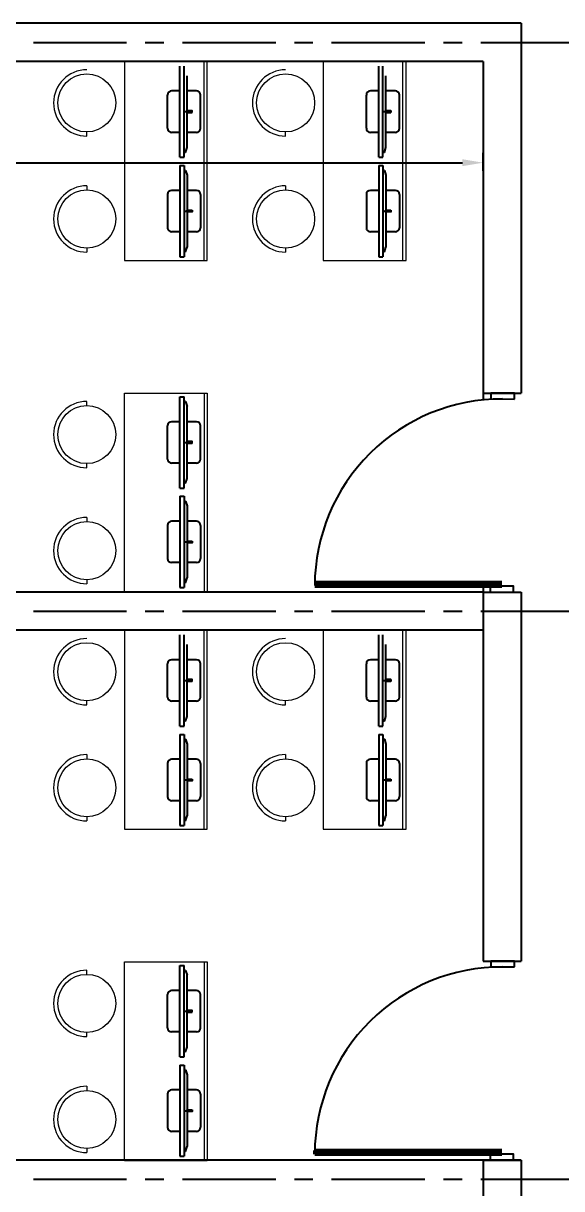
# Model space of a CAD drawing. Extents: x 348043 to 758301, y 133827 to 256568.
# Drawn here: x 589917 to 593167, y 172321 to 179348 of the extents above; entities that cross this region are included whole.
import ezdxf

# ---------------------------------------------------------------- set-up
doc = ezdxf.new("R2010")
doc.units = 0
doc.header["$LTSCALE"] = 900
doc.header["$MEASUREMENT"] = 0
doc.header["$PDMODE"] = 34
doc.linetypes.add('CENTER', pattern=[2, 1.25, -0.25, 0.25, -0.25])
doc.layers.get('DEFPOINTS').update_dxf_attribs({"color": 3, "linetype": 'CONTINUOUS'})
doc.layers.add('2', color=7, linetype='CONTINUOUS')
doc.layers.add('door', color=163, linetype='CONTINUOUS')
doc.styles.add('ROMANS', font='arial.ttf')
doc.dimstyles.new('MSADIM', dxfattribs={"dimscale": 50, "dimtxt": 2.5, "dimasz": 2.5, "dimexe": 1.2, "dimexo": 1, "dimgap": 1, "dimtad": 1, "dimdec": 0, "dimzin": 1, "dimdsep": 46, "dimtxsty": 'ROMANS', "dimcen": 0, "dimclrd": 3, "dimclrt": 6, "dimadec": 0, "dimazin": 0, "dimtfac": 1, "dimtdec": 0, "dimtofl": 0, "dimtmove": 0, "dimatfit": 3, "dimfxl": 1, "dimtvp": 0.1, "dimtolj": 1, "dimtzin": 1, "dimarcsym": 0})

# ---------------------------------------------------------------- blocks, each defined once
blk = doc.blocks.new('*D118')
at = {"layer": 'DEFPOINTS', "color": 0, "lineweight": 50, "ltscale": 1.25}
for p in [(592692.8, 178508), (585092.8, 177520.9), (592692.8, 177520.9)]:
    blk.add_point(p, dxfattribs=at)
at = {"layer": 'door', "color": 0, "lineweight": -2, "ltscale": 1.25}
for p, q in [((585092.8, 178458), (585092.8, 178568)), ((592692.8, 178458), (592692.8, 178568))]:
    blk.add_line(p, q, dxfattribs=at)
at = {"layer": 'door', "color": 3, "lineweight": -2, "ltscale": 1.25}
blk.add_line((585217.8, 178508), (592567.8, 178508), dxfattribs=at)
at = {"layer": 'door', "color": 3, "lineweight": 50, "ltscale": 1.25}
for points in [[(585217.8, 178528.8), (585217.8, 178487.2), (585092.8, 178508)], [(592567.8, 178528.8), (592567.8, 178487.2), (592692.8, 178508)]]:
    blk.add_solid(points, dxfattribs=at)
at = {"layer": 'door', "color": 6, "lineweight": 50, "ltscale": 1.25, "insert": (588892.8, 178621.8), "char_height": 125, "attachment_point": 5, "style": 'ROMANS'}
blk.add_mtext('\\A1;7600', dxfattribs=at)

msp = doc.modelspace()

# ---------------------------------------------------------------- linework, layer by layer
at = {"layer": '2', "color": 30, "linetype": 'Continuous'}
for p, q in [((590862.9, 178540.7), (590862.9, 179090.7)), ((590887.6, 178540.7), (590887.6, 179090.7)), ((592062.9, 178540.7), (592062.9, 179090.7)), ((592087.6, 178540.7), (592087.6, 179090.7)), ((590906.2, 178599), (590906.2, 179032.4)), ((592106.2, 178599), (592106.2, 179032.4)), ((590862.9, 178940.7), (590812.6, 178940.7)), ((590962.6, 178940.7), (590906.2, 178940.7)), ((592062.9, 178940.7), (592012.6, 178940.7)), ((592162.6, 178940.7), (592106.2, 178940.7)), ((590787.6, 178715.7), (590787.6, 178915.7)), ((590987.6, 178715.7), (590987.6, 178915.7)), ((591987.6, 178715.7), (591987.6, 178915.7)), ((592187.6, 178715.7), (592187.6, 178915.7)), ((590887.6, 178815.7), (590940.8, 178815.7)), ((590887.6, 178690.7), (590887.6, 178815.7)), ((592087.6, 178815.7), (592140.8, 178815.7)), ((592087.6, 178690.7), (592087.6, 178815.7)), ((590862.9, 178690.7), (590812.6, 178690.7)), ((590962.6, 178690.7), (590906.2, 178690.7)), ((592062.9, 178690.7), (592012.6, 178690.7)), ((592162.6, 178690.7), (592106.2, 178690.7)), ((590896.9, 178569.9), (590887.6, 178569.9)), ((590896.9, 178569.9), (590906.2, 178599)), ((592096.9, 178569.9), (592087.6, 178569.9)), ((592096.9, 178569.9), (592106.2, 178599)), ((590862.9, 178540.7), (590887.6, 178540.7)), ((592062.9, 178540.7), (592087.6, 178540.7)), ((590862.9, 178490.7), (590862.9, 177940.7)), ((590862.9, 178490.7), (590887.6, 178490.7)), ((590887.6, 178490.7), (590887.6, 177940.7)), ((590896.9, 178461.6), (590887.6, 178461.6)), ((590896.9, 178461.6), (590906.2, 178432.4)), ((590906.2, 178432.4), (590906.2, 177999)), ((592062.9, 178490.7), (592062.9, 177940.7)), ((592062.9, 178490.7), (592087.6, 178490.7)), ((592087.6, 178490.7), (592087.6, 177940.7)), ((592096.9, 178461.6), (592087.6, 178461.6)), ((592096.9, 178461.6), (592106.2, 178432.4)), ((592106.2, 178432.4), (592106.2, 177999)), ((590787.6, 178315.7), (590787.6, 178115.7)), ((590862.9, 178340.7), (590812.6, 178340.7)), ((590887.6, 178340.7), (590887.6, 178215.7)), ((590962.6, 178340.7), (590906.2, 178340.7)), ((590987.6, 178315.7), (590987.6, 178115.7)), ((591987.6, 178315.7), (591987.6, 178115.7)), ((592062.9, 178340.7), (592012.6, 178340.7)), ((592087.6, 178340.7), (592087.6, 178215.7)), ((592162.6, 178340.7), (592106.2, 178340.7)), ((592187.6, 178315.7), (592187.6, 178115.7)), ((590887.6, 178215.7), (590940.8, 178215.7)), ((592087.6, 178215.7), (592140.8, 178215.7)), ((590862.9, 178090.7), (590812.6, 178090.7)), ((590962.6, 178090.7), (590906.2, 178090.7)), ((592062.9, 178090.7), (592012.6, 178090.7)), ((592162.6, 178090.7), (592106.2, 178090.7)), ((590862.9, 177940.7), (590887.6, 177940.7)), ((590896.9, 177969.9), (590887.6, 177969.9)), ((590896.9, 177969.9), (590906.2, 177999)), ((592062.9, 177940.7), (592087.6, 177940.7)), ((592096.9, 177969.9), (592087.6, 177969.9)), ((592096.9, 177969.9), (592106.2, 177999)), ((590862.9, 176546.1), (590862.9, 177096.1)), ((590862.9, 177096.1), (590887.6, 177096.1)), ((590887.6, 176546.1), (590887.6, 177096.1)), ((590896.9, 177067), (590887.6, 177067)), ((590896.9, 177067), (590906.2, 177037.8)), ((590906.2, 176604.4), (590906.2, 177037.8)), ((590787.6, 176721.1), (590787.6, 176921.1)), ((590862.9, 176946.1), (590812.6, 176946.1)), ((590962.6, 176946.1), (590906.2, 176946.1)), ((590987.6, 176721.1), (590987.6, 176921.1)), ((590887.6, 176821.1), (590940.8, 176821.1)), ((590887.6, 176696.1), (590887.6, 176821.1)), ((590862.9, 176696.1), (590812.6, 176696.1)), ((590962.6, 176696.1), (590906.2, 176696.1)), ((590896.9, 176575.3), (590906.2, 176604.4)), ((590862.9, 176546.1), (590887.6, 176546.1)), ((590896.9, 176575.3), (590887.6, 176575.3)), ((590862.9, 176496.1), (590862.9, 175946.1)), ((590862.9, 176496.1), (590887.6, 176496.1)), ((590887.6, 176496.1), (590887.6, 175946.1)), ((590896.9, 176467), (590887.6, 176467)), ((590896.9, 176467), (590906.2, 176437.8)), ((590906.2, 176437.8), (590906.2, 176004.4)), ((590787.6, 176321.1), (590787.6, 176121.1)), ((590862.9, 176346.1), (590812.6, 176346.1)), ((590887.6, 176346.1), (590887.6, 176221.1)), ((590962.6, 176346.1), (590906.2, 176346.1)), ((590987.6, 176321.1), (590987.6, 176121.1)), ((590887.6, 176221.1), (590940.8, 176221.1)), ((590862.9, 176096.1), (590812.6, 176096.1)), ((590962.6, 176096.1), (590906.2, 176096.1)), ((590896.9, 175975.3), (590887.6, 175975.3)), ((590896.9, 175975.3), (590906.2, 176004.4)), ((590862.9, 175946.1), (590887.6, 175946.1)), ((590862.9, 175110.7), (590862.9, 175660.7)), ((590887.6, 175110.7), (590887.6, 175660.7)), ((592062.9, 175110.7), (592062.9, 175660.7)), ((592087.6, 175110.7), (592087.6, 175660.7)), ((590906.2, 175169), (590906.2, 175602.4)), ((592106.2, 175169), (592106.2, 175602.4)), ((590787.6, 175285.7), (590787.6, 175485.7)), ((590862.9, 175510.7), (590812.6, 175510.7)), ((590962.6, 175510.7), (590906.2, 175510.7)), ((590987.6, 175285.7), (590987.6, 175485.7)), ((591987.6, 175285.7), (591987.6, 175485.7)), ((592062.9, 175510.7), (592012.6, 175510.7)), ((592162.6, 175510.7), (592106.2, 175510.7)), ((592187.6, 175285.7), (592187.6, 175485.7)), ((590887.6, 175385.7), (590940.8, 175385.7)), ((590887.6, 175260.7), (590887.6, 175385.7)), ((592087.6, 175385.7), (592140.8, 175385.7)), ((592087.6, 175260.7), (592087.6, 175385.7)), ((590862.9, 175260.7), (590812.6, 175260.7)), ((590962.6, 175260.7), (590906.2, 175260.7)), ((592062.9, 175260.7), (592012.6, 175260.7)), ((592162.6, 175260.7), (592106.2, 175260.7)), ((590896.9, 175139.9), (590887.6, 175139.9)), ((590896.9, 175139.9), (590906.2, 175169)), ((592096.9, 175139.9), (592087.6, 175139.9)), ((592096.9, 175139.9), (592106.2, 175169)), ((590862.9, 175110.7), (590887.6, 175110.7)), ((590862.9, 175060.7), (590862.9, 174510.7)), ((590862.9, 175060.7), (590887.6, 175060.7)), ((590887.6, 175060.7), (590887.6, 174510.7)), ((592062.9, 175110.7), (592087.6, 175110.7)), ((592062.9, 175060.7), (592062.9, 174510.7)), ((592062.9, 175060.7), (592087.6, 175060.7)), ((592087.6, 175060.7), (592087.6, 174510.7)), ((590896.9, 175031.6), (590887.6, 175031.6)), ((590896.9, 175031.6), (590906.2, 175002.4)), ((590906.2, 175002.4), (590906.2, 174569)), ((592096.9, 175031.6), (592087.6, 175031.6)), ((592096.9, 175031.6), (592106.2, 175002.4)), ((592106.2, 175002.4), (592106.2, 174569)), ((590787.6, 174885.7), (590787.6, 174685.7)), ((590862.9, 174910.7), (590812.6, 174910.7)), ((590887.6, 174910.7), (590887.6, 174785.7)), ((590962.6, 174910.7), (590906.2, 174910.7)), ((590987.6, 174885.7), (590987.6, 174685.7)), ((591987.6, 174885.7), (591987.6, 174685.7)), ((592062.9, 174910.7), (592012.6, 174910.7)), ((592087.6, 174910.7), (592087.6, 174785.7)), ((592162.6, 174910.7), (592106.2, 174910.7)), ((592187.6, 174885.7), (592187.6, 174685.7)), ((590887.6, 174785.7), (590940.8, 174785.7)), ((592087.6, 174785.7), (592140.8, 174785.7)), ((590862.9, 174660.7), (590812.6, 174660.7)), ((590962.6, 174660.7), (590906.2, 174660.7)), ((592062.9, 174660.7), (592012.6, 174660.7)), ((592162.6, 174660.7), (592106.2, 174660.7)), ((590896.9, 174539.9), (590906.2, 174569)), ((592096.9, 174539.9), (592106.2, 174569)), ((590862.9, 174510.7), (590887.6, 174510.7)), ((590896.9, 174539.9), (590887.6, 174539.9)), ((592062.9, 174510.7), (592087.6, 174510.7)), ((592096.9, 174539.9), (592087.6, 174539.9)), ((590862.9, 173116.1), (590862.9, 173666.1)), ((590862.9, 173666.1), (590887.6, 173666.1)), ((590887.6, 173116.1), (590887.6, 173666.1)), ((590896.9, 173637), (590887.6, 173637)), ((590896.9, 173637), (590906.2, 173607.8)), ((590906.2, 173174.4), (590906.2, 173607.8)), ((590862.9, 173516.1), (590812.6, 173516.1)), ((590962.6, 173516.1), (590906.2, 173516.1)), ((590787.6, 173291.1), (590787.6, 173491.1)), ((590987.6, 173291.1), (590987.6, 173491.1)), ((590887.6, 173391.1), (590940.8, 173391.1)), ((590887.6, 173266.1), (590887.6, 173391.1)), ((590862.9, 173266.1), (590812.6, 173266.1)), ((590962.6, 173266.1), (590906.2, 173266.1)), ((590896.9, 173145.3), (590906.2, 173174.4)), ((590862.9, 173116.1), (590887.6, 173116.1)), ((590896.9, 173145.3), (590887.6, 173145.3)), ((590862.9, 173066.1), (590862.9, 172516.1)), ((590862.9, 173066.1), (590887.6, 173066.1)), ((590887.6, 173066.1), (590887.6, 172516.1)), ((590896.9, 173037), (590887.6, 173037)), ((590896.9, 173037), (590906.2, 173007.8)), ((590906.2, 173007.8), (590906.2, 172574.4)), ((590787.6, 172891.1), (590787.6, 172691.1)), ((590862.9, 172916.1), (590812.6, 172916.1)), ((590887.6, 172916.1), (590887.6, 172791.1)), ((590962.6, 172916.1), (590906.2, 172916.1)), ((590987.6, 172891.1), (590987.6, 172691.1)), ((590887.6, 172791.1), (590940.8, 172791.1)), ((590862.9, 172666.1), (590812.6, 172666.1)), ((590962.6, 172666.1), (590906.2, 172666.1)), ((590896.9, 172545.3), (590887.6, 172545.3)), ((590896.9, 172545.3), (590906.2, 172574.4)), ((590862.9, 172516.1), (590887.6, 172516.1))]:
    msp.add_line(p, q, dxfattribs=at)
for points in [[(590935.9, 178810.7), (590935.9, 178820.7), (590906.2, 178820.7), (590906.2, 178810.7)], [(592135.9, 178810.7), (592135.9, 178820.7), (592106.2, 178820.7), (592106.2, 178810.7)], [(590935.9, 178220.8), (590935.9, 178210.8), (590906.2, 178210.8), (590906.2, 178220.8)], [(592135.9, 178220.8), (592135.9, 178210.8), (592106.2, 178210.8), (592106.2, 178220.8)], [(590935.9, 176816.1), (590935.9, 176826.1), (590906.2, 176826.1), (590906.2, 176816.1)], [(590935.9, 176226.2), (590935.9, 176216.2), (590906.2, 176216.2), (590906.2, 176226.2)], [(590935.9, 175380.7), (590935.9, 175390.7), (590906.2, 175390.7), (590906.2, 175380.7)], [(592135.9, 175380.7), (592135.9, 175390.7), (592106.2, 175390.7), (592106.2, 175380.7)], [(590935.9, 174790.8), (590935.9, 174780.8), (590906.2, 174780.8), (590906.2, 174790.8)], [(592135.9, 174790.8), (592135.9, 174780.8), (592106.2, 174780.8), (592106.2, 174790.8)], [(590935.9, 173386.1), (590935.9, 173396.1), (590906.2, 173396.1), (590906.2, 173386.1)], [(590935.9, 172796.2), (590935.9, 172786.2), (590906.2, 172786.2), (590906.2, 172796.2)]]:
    msp.add_lwpolyline(points, close=True, dxfattribs=at)
for centre, start, end in [((590812.6, 178915.7), 90, 180), ((590962.6, 178915.7), 360, 90), ((592012.6, 178915.7), 90, 180), ((592162.6, 178915.7), 360, 90), ((590812.6, 178715.7), 180, 270), ((590962.6, 178715.7), 270, 360), ((592012.6, 178715.7), 180, 270), ((592162.6, 178715.7), 270, 360), ((590812.6, 178315.7), 90, 180), ((590962.6, 178315.7), 0, 90), ((592012.6, 178315.7), 90, 180), ((592162.6, 178315.7), 0, 90), ((590812.6, 178115.7), 180, 270), ((590962.6, 178115.7), 270, 0), ((592012.6, 178115.7), 180, 270), ((592162.6, 178115.7), 270, 0), ((590812.6, 176921.1), 90, 180), ((590962.6, 176921.1), 360, 90), ((590812.6, 176721.1), 180, 270), ((590962.6, 176721.1), 270, 360), ((590812.6, 176321.1), 90, 180), ((590962.6, 176321.1), 0, 90), ((590812.6, 176121.1), 180, 270), ((590962.6, 176121.1), 270, 0), ((590812.6, 175485.7), 90, 180), ((590962.6, 175485.7), 360, 90), ((592012.6, 175485.7), 90, 180), ((592162.6, 175485.7), 360, 90), ((590812.6, 175285.7), 180, 270), ((590962.6, 175285.7), 270, 360), ((592012.6, 175285.7), 180, 270), ((592162.6, 175285.7), 270, 360), ((590812.6, 174885.7), 90, 180), ((590962.6, 174885.7), 0, 90), ((592012.6, 174885.7), 90, 180), ((592162.6, 174885.7), 0, 90), ((590812.6, 174685.7), 180, 270), ((590962.6, 174685.7), 270, 0), ((592012.6, 174685.7), 180, 270), ((592162.6, 174685.7), 270, 0), ((590812.6, 173491.1), 90, 180), ((590962.6, 173491.1), 360, 90), ((590812.6, 173291.1), 180, 270), ((590962.6, 173291.1), 270, 360), ((590812.6, 172891.1), 90, 180), ((590962.6, 172891.1), 0, 90), ((590812.6, 172691.1), 180, 270), ((590962.6, 172691.1), 270, 0)]:
    msp.add_arc(centre, 25, start, end, dxfattribs=at)
at = {"layer": 'door', "color": 3, "ltscale": 1.25}
for p, q in [((592922.8, 179348.4), (585092.8, 179348.4)), ((592922.8, 179348.4), (585092.8, 179348.4)), ((592922.8, 179348.4), (592922.8, 177118.4)), ((592692.8, 179118.4), (585092.8, 179118.4)), ((592692.8, 179118.4), (585092.8, 179118.4)), ((592692.8, 179118.4), (592692.8, 177077.6)), ((592692.8, 177118.4), (592922.8, 177118.4)), ((592692.8, 175977.1), (592692.8, 173693.4)), ((592692.8, 175918.4), (585092.8, 175918.4)), ((592692.8, 175918.4), (592922.8, 175918.4)), ((592922.8, 175918.4), (592922.8, 173693.4)), ((592692.8, 175688.4), (585092.8, 175688.4)), ((592692.8, 173693.4), (592922.8, 173693.4)), ((592692.8, 172493.4), (585092.8, 172493.4)), ((592922.8, 172493.4), (585092.8, 172493.4)), ((592692.8, 172493.4), (592692.8, 170268.4)), ((592692.8, 172493.4), (592922.8, 172493.4)), ((592922.8, 172493.4), (592922.8, 170268.4))]:
    msp.add_line(p, q, dxfattribs=at)
at = {"layer": 'door', "linetype": 'CENTER', "ltscale": 0.5}
for p, q in [((583678.2, 179233.4), (596055.8, 179233.4)), ((583678.2, 179233.4), (596055.8, 179233.4)), ((583678.2, 175803.4), (596055.8, 175803.4)), ((583678.2, 172378.4), (596055.8, 172378.4))]:
    msp.add_line(p, q, dxfattribs=at)
at = {"layer": 'door', "color": 190, "linetype": 'ByBlock', "lineweight": 5, "ltscale": 1.25}
for p, q in [((591008.8, 177918.4), (591008.8, 179118.4)), ((592208.8, 177918.4), (592208.8, 179118.4)), ((591008.8, 177118.4), (591008.8, 175918.4)), ((591008.8, 174488.4), (591008.8, 175688.4)), ((592208.8, 174488.4), (592208.8, 175688.4)), ((591008.8, 173688.4), (591008.8, 172488.4))]:
    msp.add_line(p, q, dxfattribs=at)
at = {"layer": 'door', "color": 3, "linetype": 'ByBlock', "lineweight": 5, "ltscale": 1.25}
for p, q in [((590300.5, 178668.4), (590300.5, 178693.4)), ((591500.5, 178668.4), (591500.5, 178693.4)), ((590300.5, 178368.4), (590300.5, 178343.4)), ((591500.5, 178368.4), (591500.5, 178343.4)), ((590300.5, 177993.4), (590300.5, 177968.4)), ((591500.5, 177993.4), (591500.5, 177968.4)), ((590300.5, 177043.4), (590300.5, 177068.4)), ((590300.5, 176668.4), (590300.5, 176693.4)), ((590300.5, 176368.4), (590300.5, 176343.4)), ((590300.5, 175993.4), (590300.5, 175968.4)), ((590300.5, 175238.4), (590300.5, 175263.4)), ((591500.5, 175238.4), (591500.5, 175263.4)), ((590300.5, 174938.4), (590300.5, 174913.4)), ((591500.5, 174938.4), (591500.5, 174913.4)), ((590300.5, 174563.4), (590300.5, 174538.4)), ((591500.5, 174563.4), (591500.5, 174538.4)), ((590300.5, 173613.4), (590300.5, 173638.4)), ((590300.5, 173238.4), (590300.5, 173263.4)), ((590300.5, 172938.4), (590300.5, 172913.4)), ((590300.5, 172563.4), (590300.5, 172538.4))]:
    msp.add_line(p, q, dxfattribs=at)
at = {"layer": 'door', "color": 1, "lineweight": 50, "ltscale": 1.25}
for p, q in [((592805.8, 175977.1), (591676.3, 175977.1)), ((592805.7, 175953.6), (591676.3, 175953.6)), ((592805.8, 172552.1), (591676.3, 172552.1)), ((591676.3, 172552.1), (591676.3, 172528.6)), ((592805.7, 172528.6), (591676.3, 172528.6))]:
    msp.add_line(p, q, dxfattribs=at)
at = {"layer": 'door', "color": 190, "linetype": 'ByBlock', "lineweight": 5, "ltscale": 1.25}
for points in [[(591027.8, 177918.4), (591027.8, 179118.4), (590527.8, 179118.4), (590527.8, 177918.4)], [(592227.8, 177918.4), (592227.8, 179118.4), (591727.8, 179118.4), (591727.8, 177918.4)], [(591027.8, 177118.4), (591027.8, 175918.4), (590527.8, 175918.4), (590527.8, 177118.4)], [(591027.8, 174488.4), (591027.8, 175688.4), (590527.8, 175688.4), (590527.8, 174488.4)], [(592227.8, 174488.4), (592227.8, 175688.4), (591727.8, 175688.4), (591727.8, 174488.4)], [(591027.8, 173688.4), (591027.8, 172488.4), (590527.8, 172488.4), (590527.8, 173688.4)]]:
    msp.add_lwpolyline(points, close=True, dxfattribs=at)
at = {"layer": 'door', "color": 13, "ltscale": 1.25}
for points in [[(592880.7, 177082.9), (592880.8, 177118.1), (592739.2, 177118.7), (592739.1, 177083.5)], [(592876.3, 175918.2), (592876.5, 175953.4), (592734.9, 175953.9), (592734.7, 175918.7)], [(592880.7, 173657.9), (592880.8, 173693.1), (592739.2, 173693.7), (592739.1, 173658.5)], [(592876.3, 172493.2), (592876.5, 172528.4), (592734.9, 172528.9), (592734.7, 172493.7)]]:
    msp.add_lwpolyline(points, close=True, dxfattribs=at)
at = {"layer": 'door', "color": 3, "linetype": 'ByBlock', "lineweight": 5, "ltscale": 1.25}
for centre in [(590300.5, 178868.4), (591500.5, 178868.4), (590300.5, 178168.4), (591500.5, 178168.4), (590300.5, 176868.4), (590300.5, 176168.4), (590300.5, 175438.4), (591500.5, 175438.4), (590300.5, 174738.4), (591500.5, 174738.4), (590300.5, 173438.4), (590300.5, 172738.4)]:
    msp.add_circle(centre, 175, dxfattribs=at)
for centre in [(590300.5, 178868.4), (591500.5, 178868.4), (590300.5, 178168.4), (591500.5, 178168.4), (590300.5, 176868.4), (590300.5, 176168.4), (590300.5, 175438.4), (591500.5, 175438.4), (590300.5, 174738.4), (591500.5, 174738.4), (590300.5, 173438.4), (590300.5, 172738.4)]:
    msp.add_arc(centre, 200, 90, 270, dxfattribs=at)
at = {"layer": 'door', "color": 13, "ltscale": 1.25}
for centre in [(592805.7, 175953.6), (592805.7, 172528.6)]:
    msp.add_arc(centre, 1129.6, 89.78496, 179.78496, dxfattribs=at)

# ---------------------------------------------------------------- dimensions: what is measured, and where the dimension line sits
at = {"layer": 'door', "color": 1, "lineweight": 50, "ltscale": 1.25}
dim = msp.add_linear_dim(base=(592692.8, 178508), p1=(585092.8, 177520.9), p2=(592692.8, 177520.9), dimstyle='MSADIM', override={"dimfxlon": 1}, dxfattribs=at)
dim.commit()
dim.dimension.update_dxf_attribs({"geometry": '*D118', "text_midpoint": (588892.8, 178621.8)})

doc.saveas('drawing.dxf')
